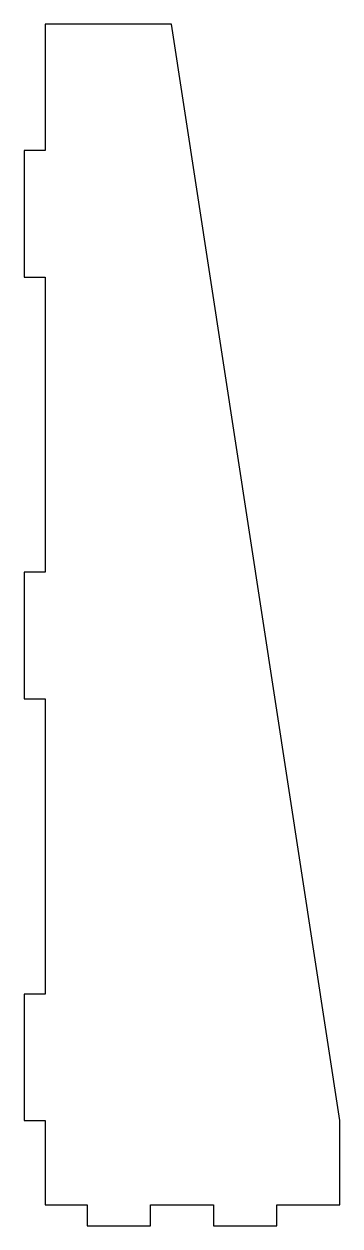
# Model space of a CAD drawing. Header units: millimetres. Extents: x -185 to -110, y -5 to 280.
import ezdxf

# ---------------------------------------------------------------- set-up
doc = ezdxf.new("R2010")
doc.units = ezdxf.units.MM
doc.header["$MEASUREMENT"] = 0

msp = doc.modelspace()

# ---------------------------------------------------------------- linework, layer by layer
msp.add_lwpolyline([(-170, 0), (-170, -5), (-155, -5), (-155, 0), (-140, 0), (-140, -5), (-125, -5), (-125, 0), (-110, 0), (-110, 20), (-150, 280), (-180, 280), (-180, 250), (-185, 250), (-185, 220), (-180, 220), (-180, 150), (-185, 150), (-185, 120), (-180, 120), (-180, 50), (-185, 50), (-185, 20), (-180, 20), (-180, 0)], close=True)

doc.saveas('drawing.dxf')
